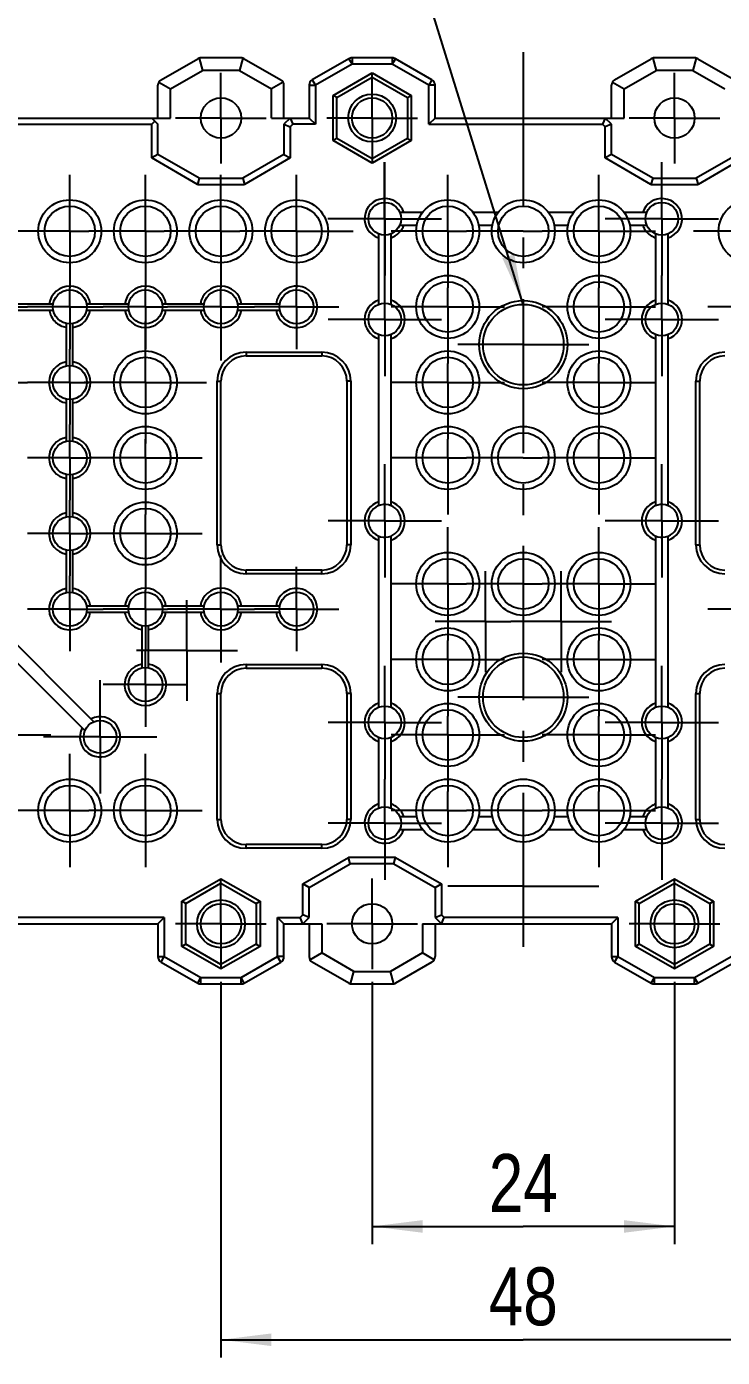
# Model space of a CAD drawing. Header units: millimetres. Extents: x 0 to 297, y 0 to 210.
# Drawn here: x 59.1 to 86.8, y 50.7 to 103.5 of the extents above; entities that cross this region are included whole.
import ezdxf

# ---------------------------------------------------------------- set-up
doc = ezdxf.new("R2010")
doc.units = ezdxf.units.MM
doc.header["$LTSCALE"] = 16.335
doc.linetypes.add('CENTER', pattern=[0.6, 0.375, -0.075, 0.075, -0.075])
doc.layers.get('0').update_dxf_attribs({"linetype": 'CONTINUOUS'})
doc.layers.add('3_ALL_AXES', color=7, linetype='CONTINUOUS')
doc.layers.add('7_ALL_FEATURES', color=7, linetype='CONTINUOUS')
doc.styles.get("Standard").update_dxf_attribs({"font": 'txt', "width": 0.8})
doc.dimstyles.new('DIMSTYLE_1', dxfattribs={"dimtxt": 2.3, "dimasz": 2, "dimexe": 0.7, "dimexo": 0.5, "dimgap": 0.575, "dimtad": 1, "dimdec": 3, "dimlfac": 2, "dimdsep": 46, "dimtxsty": 'Standard', "dimblk": '_FILLED', "dimblk1": '_FILLED', "dimblk2": '_FILLED', "dimcen": 0.09, "dimadec": 0, "dimazin": 0, "dimtm": 0.2, "dimtfac": 1, "dimtdec": 3, "dimtofl": 0, "dimtmove": 0, "dimatfit": 3, "dimldrblk": '_FILLED', "dimfxl": 1, "dimtolj": 1, "dimarcsym": 0})
doc.dimstyles.new('DIMSTYLE_10', dxfattribs={"dimtxt": 2.3, "dimasz": 2, "dimexe": 0.7, "dimexo": 0.5, "dimgap": 0.575, "dimtad": 1, "dimlfac": 2, "dimdsep": 46, "dimtxsty": 'Standard', "dimblk": '_FILLED', "dimblk1": '_FILLED', "dimblk2": '_FILLED', "dimcen": 0.09, "dimadec": 0, "dimazin": 0, "dimtp": 0.3, "dimtm": 0.3, "dimtfac": 1, "dimtofl": 0, "dimtmove": 0, "dimatfit": 3, "dimldrblk": '_FILLED', "dimfxl": 1, "dimtolj": 1, "dimarcsym": 0})
doc.dimstyles.new('DIMSTYLE_11', dxfattribs={"dimtxt": 2.3, "dimasz": 2, "dimexe": 0.7, "dimexo": 0.5, "dimgap": 0.575, "dimtad": 1, "dimlfac": 2, "dimdsep": 46, "dimtxsty": 'Standard', "dimblk": '_FILLED', "dimblk1": '_FILLED', "dimblk2": '_FILLED', "dimcen": 0.09, "dimadec": 0, "dimazin": 0, "dimtp": 0.2, "dimtm": 0.2, "dimtfac": 1, "dimtofl": 0, "dimtmove": 0, "dimatfit": 3, "dimldrblk": '_FILLED', "dimfxl": 1, "dimtolj": 1, "dimarcsym": 0})
doc.dimstyles.new('DIMSTYLE_2', dxfattribs={"dimtxt": 2.3, "dimasz": 2, "dimexe": 0.7, "dimexo": 0.5, "dimgap": 0.575, "dimtad": 1, "dimdec": 1, "dimlfac": 2, "dimdsep": 46, "dimtxsty": 'Standard', "dimblk": '_FILLED', "dimblk1": '_FILLED', "dimblk2": '_FILLED', "dimcen": 0.09, "dimadec": 0, "dimazin": 0, "dimtm": 0.3, "dimtfac": 1, "dimtdec": 1, "dimtofl": 0, "dimtmove": 0, "dimatfit": 3, "dimldrblk": '_FILLED', "dimfxl": 1, "dimtolj": 1, "dimarcsym": 0})
doc.dimstyles.new('DIMSTYLE_5', dxfattribs={"dimtxt": 2.3, "dimasz": 2, "dimexe": 0.7, "dimexo": 0.5, "dimgap": 0.575, "dimtad": 1, "dimdec": 3, "dimlfac": 2, "dimdsep": 46, "dimtxsty": 'Standard', "dimblk": '_FILLED', "dimblk1": '_FILLED', "dimblk2": '_FILLED', "dimcen": 0.09, "dimadec": 0, "dimazin": 0, "dimtp": 0.3, "dimtm": 0.3, "dimtfac": 1, "dimtdec": 3, "dimtofl": 0, "dimtmove": 0, "dimatfit": 3, "dimldrblk": '_FILLED', "dimfxl": 1, "dimtolj": 1, "dimarcsym": 0})
doc.dimstyles.get("Standard").update_dxf_attribs({"dimtxt": 2.3, "dimasz": 2, "dimexe": 0.7, "dimexo": 0.5, "dimtad": 1, "dimdsep": 46, "dimtxsty": 'Standard', "dimblk": '_FILLED', "dimblk1": '_FILLED', "dimblk2": '_FILLED', "dimcen": 0.09, "dimadec": 0, "dimazin": 0, "dimtol": 1, "dimtp": 0.05, "dimtm": 0.05, "dimtfac": 1, "dimtofl": 0, "dimtmove": 0, "dimatfit": 3, "dimldrblk": '_FILLED', "dimfxl": 1, "dimtolj": 1, "dimarcsym": 0})

# ---------------------------------------------------------------- blocks, each defined once
blk = doc.blocks.new('_FILLED')
at = {"color": 0, "linetype": 'ByBlock'}
blk.add_solid([(0, 0), (-1, 0.125), (-1, -0.125)], dxfattribs=at)
blk = doc.blocks.new('*D3')
at = {"color": 2, "linetype": 'Continuous'}
for p, q in [((46.854, 117.358), (46.854, 124.599)), ((110.854, 112.52), (110.854, 124.599)), ((46.854, 123.899), (78.854, 123.899)), ((110.854, 123.899), (78.854, 123.899)), ((46.854, 100.399), (46.854, 113.209)), ((110.854, 100.399), (110.854, 109.438))]:
    blk.add_line(p, q, dxfattribs=at)
at = {"color": 2, "linetype": 'Continuous', "xscale": 2, "yscale": 2, "zscale": 2, "rotation": 180}
blk.add_blockref('_FILLED', (46.854, 123.899), dxfattribs=at)
at = {"color": 2, "linetype": 'Continuous', "xscale": 2, "yscale": 2, "zscale": 2}
blk.add_blockref('_FILLED', (110.854, 123.899), dxfattribs=at)
at = {"color": 2, "linetype": 'Continuous', "insert": (78.854, 126.774), "char_height": 2.3, "width": 5.52, "attachment_point": 2, "line_spacing_factor": 0.9}
blk.add_mtext('128', dxfattribs=at)
blk = doc.blocks.new('*D4')
at = {"color": 2, "linetype": 'Continuous'}
for p, q in [((44.468, 117.855), (44.468, 131.387)), ((113.241, 116.019), (113.241, 131.387)), ((44.468, 130.687), (78.854, 130.687)), ((113.241, 130.687), (78.854, 130.687)), ((44.468, 95.198), (44.468, 112.175)), ((113.241, 95.198), (113.241, 111.58))]:
    blk.add_line(p, q, dxfattribs=at)
at = {"color": 2, "linetype": 'Continuous', "xscale": 2, "yscale": 2, "zscale": 2, "rotation": 180}
blk.add_blockref('_FILLED', (44.468, 130.687), dxfattribs=at)
at = {"color": 2, "linetype": 'Continuous', "xscale": 2, "yscale": 2, "zscale": 2}
blk.add_blockref('_FILLED', (113.241, 130.687), dxfattribs=at)
at = {"color": 2, "linetype": 'Continuous', "insert": (78.854, 133.562), "char_height": 2.3, "width": 9.2, "attachment_point": 2, "line_spacing_factor": 0.9}
blk.add_mtext('137.6', dxfattribs=at)
blk = doc.blocks.new('*D9')
at = {"color": 2, "linetype": 'Continuous'}
for p, q in [((55.854, 118.692), (55.854, 120.099)), ((101.854, 99.983), (101.854, 120.099)), ((55.854, 119.399), (78.854, 119.399)), ((101.854, 119.399), (78.854, 119.399)), ((55.854, 100.649), (55.854, 113.498))]:
    blk.add_line(p, q, dxfattribs=at)
at = {"color": 2, "linetype": 'Continuous', "xscale": 2, "yscale": 2, "zscale": 2, "rotation": 180}
blk.add_blockref('_FILLED', (55.854, 119.399), dxfattribs=at)
at = {"color": 2, "linetype": 'Continuous', "xscale": 2, "yscale": 2, "zscale": 2}
blk.add_blockref('_FILLED', (101.854, 119.399), dxfattribs=at)
at = {"color": 2, "linetype": 'Continuous', "insert": (78.854, 122.274), "char_height": 2.3, "width": 3.68, "attachment_point": 2, "line_spacing_factor": 0.9}
blk.add_mtext('92', dxfattribs=at)
blk = doc.blocks.new('*D18')
at = {"color": 2, "linetype": 'Continuous'}
for p, q in [((66.854, 65.599), (66.854, 50.683)), ((90.854, 65.599), (90.854, 50.683)), ((66.854, 51.383), (78.854, 51.383)), ((90.854, 51.383), (78.854, 51.383))]:
    blk.add_line(p, q, dxfattribs=at)
at = {"color": 2, "linetype": 'Continuous', "xscale": 2, "yscale": 2, "zscale": 2, "rotation": 180}
blk.add_blockref('_FILLED', (66.854, 51.383), dxfattribs=at)
at = {"color": 2, "linetype": 'Continuous', "xscale": 2, "yscale": 2, "zscale": 2}
blk.add_blockref('_FILLED', (90.854, 51.383), dxfattribs=at)
at = {"color": 2, "linetype": 'Continuous', "insert": (78.854, 54.258), "char_height": 2.3, "width": 3.68, "attachment_point": 2, "line_spacing_factor": 0.9}
blk.add_mtext('48', dxfattribs=at)
blk = doc.blocks.new('*D19')
at = {"color": 2, "linetype": 'Continuous'}
for p, q in [((72.854, 65.599), (72.854, 55.183)), ((84.854, 65.599), (84.854, 55.183)), ((72.854, 55.883), (78.854, 55.883)), ((84.854, 55.883), (78.854, 55.883))]:
    blk.add_line(p, q, dxfattribs=at)
at = {"color": 2, "linetype": 'Continuous', "xscale": 2, "yscale": 2, "zscale": 2, "rotation": 180}
blk.add_blockref('_FILLED', (72.854, 55.883), dxfattribs=at)
at = {"color": 2, "linetype": 'Continuous', "xscale": 2, "yscale": 2, "zscale": 2}
blk.add_blockref('_FILLED', (84.854, 55.883), dxfattribs=at)
at = {"color": 2, "linetype": 'Continuous', "insert": (78.854, 58.758), "char_height": 2.3, "width": 3.68, "attachment_point": 2, "line_spacing_factor": 0.9}
blk.add_mtext('24', dxfattribs=at)

msp = doc.modelspace()

# ---------------------------------------------------------------- linework, layer by layer
at = {"layer": '3_ALL_AXES', "color": 7, "linetype": 'CENTER'}
for p, q in [((78.85439, 102.51077), (78.85439, 65.96105)), ((66.85439, 99.8985), (66.85439, 101.6985)), ((72.85439, 99.8985), (72.85439, 101.6985)), ((84.85439, 99.8985), (84.85439, 101.6985)), ((66.85439, 99.8985), (65.05439, 99.8985)), ((66.85439, 99.8985), (66.85439, 98.0985)), ((66.85439, 99.8985), (68.65439, 99.8985)), ((72.85439, 99.8985), (71.05439, 99.8985)), ((72.85439, 99.8985), (72.85439, 98.0985)), ((72.85439, 99.8985), (74.65439, 99.8985)), ((84.85439, 99.8985), (83.05439, 99.8985)), ((84.85439, 99.8985), (84.85439, 98.0985)), ((84.85439, 99.8985), (86.65439, 99.8985)), ((73.34408, 95.89395), (73.34408, 98.14395)), ((73.35439, 97.5485), (73.35439, 98.1485)), ((84.35439, 97.5735), (84.35439, 98.1485)), ((60.85439, 95.3985), (60.85439, 97.6485)), ((63.85439, 95.3985), (63.85439, 97.6485)), ((66.85439, 95.3985), (66.85439, 97.6485)), ((69.85439, 95.3985), (69.85439, 97.6485)), ((73.35439, 95.8985), (73.35439, 97.5485)), ((75.85439, 97.3985), (75.85439, 97.6485)), ((75.85439, 95.3985), (75.85439, 97.3985)), ((81.85439, 97.3985), (81.85439, 97.6485)), ((81.85439, 95.3985), (81.85439, 97.3985)), ((84.35439, 97.5485), (84.35439, 97.5735)), ((84.35439, 95.8985), (84.35439, 97.5485)), ((73.34408, 95.89395), (71.09408, 95.89395)), ((71.70439, 95.8985), (71.10439, 95.8985)), ((73.35439, 95.8985), (71.70439, 95.8985)), ((73.34408, 95.89395), (73.34408, 93.64395)), ((73.34408, 95.89395), (75.59408, 95.89395)), ((73.35439, 95.8985), (73.35439, 94.2485)), ((73.35439, 95.8985), (75.00439, 95.8985)), ((75.00439, 95.8985), (75.60439, 95.8985)), ((82.67939, 95.8985), (82.10439, 95.8985)), ((82.70439, 95.8985), (82.67939, 95.8985)), ((84.35439, 95.8985), (82.70439, 95.8985)), ((84.35439, 95.8985), (84.35439, 94.2485)), ((84.35439, 95.8985), (86.00439, 95.8985)), ((86.00439, 95.8985), (86.60439, 95.8985)), ((60.85439, 95.3985), (58.60439, 95.3985)), ((60.85439, 95.3985), (60.85439, 93.1485)), ((60.85439, 95.3985), (61.60439, 95.3985)), ((63.85439, 95.3985), (61.60439, 95.3985)), ((63.85439, 95.3985), (63.85439, 93.1485)), ((63.85439, 95.3985), (64.60439, 95.3985)), ((66.85439, 95.3985), (64.60439, 95.3985)), ((66.85439, 95.3985), (66.85439, 93.1485)), ((66.85439, 95.3985), (67.60439, 95.3985)), ((69.85439, 95.3985), (67.60439, 95.3985)), ((69.85439, 95.3985), (69.85439, 93.1485)), ((69.85439, 95.3985), (72.10439, 95.3985)), ((73.85439, 95.3985), (73.60439, 95.3985)), ((75.85439, 95.3985), (73.85439, 95.3985)), ((75.85439, 95.3985), (75.85439, 93.1485)), ((75.85439, 95.3985), (76.60439, 95.3985)), ((76.85439, 95.3985), (76.60439, 95.3985)), ((78.85439, 95.3985), (76.85439, 95.3985)), ((78.85439, 95.3985), (79.60439, 95.3985)), ((81.85439, 95.3985), (79.60439, 95.3985)), ((81.85439, 95.3985), (81.85439, 93.1485)), ((81.85439, 95.3985), (84.10439, 95.3985)), ((87.85439, 95.3985), (85.60439, 95.3985)), ((73.35439, 94.2485), (73.35439, 93.6485)), ((84.35439, 94.2485), (84.35439, 93.6485)), ((73.35439, 93.5485), (73.35439, 93.6485)), ((73.35439, 91.8985), (73.35439, 93.5485)), ((84.35439, 93.5485), (84.35439, 93.6485)), ((84.35439, 91.8985), (84.35439, 93.5485)), ((60.85439, 92.3985), (60.85439, 93.1485)), ((63.85439, 92.3985), (63.85439, 93.1485)), ((66.85439, 92.3985), (66.85439, 93.1485)), ((69.85439, 92.3985), (69.85439, 93.1485)), ((75.85439, 92.3985), (75.85439, 93.1485)), ((81.85439, 92.3985), (81.85439, 93.1485)), ((57.85439, 92.3985), (59.17939, 92.3985)), ((60.85439, 92.3985), (59.17939, 92.3985)), ((60.85439, 92.3985), (60.85439, 90.7235)), ((60.85439, 92.3985), (62.17939, 92.3985)), ((63.85439, 92.3985), (62.17939, 92.3985)), ((63.85439, 92.3985), (63.85439, 90.7235)), ((63.85439, 92.3985), (64.72939, 92.3985)), ((65.17939, 92.3985), (64.72939, 92.3985)), ((66.85439, 92.3985), (65.17939, 92.3985)), ((66.85439, 92.3985), (66.85439, 90.7235)), ((66.85439, 92.3985), (68.17939, 92.3985)), ((69.85439, 92.3985), (68.17939, 92.3985)), ((69.85439, 92.3985), (69.85439, 90.7235)), ((69.85439, 92.3985), (71.52939, 92.3985)), ((75.85439, 92.3985), (73.60439, 92.3985)), ((75.85439, 92.3985), (75.85439, 90.1485)), ((75.85439, 92.3985), (78.10439, 92.3985)), ((81.85439, 92.3985), (79.60439, 92.3985)), ((81.85439, 92.3985), (81.85439, 90.1485)), ((81.85439, 92.3985), (84.10439, 92.3985)), ((87.85439, 92.3985), (86.17939, 92.3985)), ((71.70439, 91.8985), (71.10439, 91.8985)), ((73.35439, 91.8985), (71.70439, 91.8985)), ((73.35439, 91.8985), (73.35439, 90.2485)), ((73.35439, 91.8985), (75.00439, 91.8985)), ((75.00439, 91.8985), (75.60439, 91.8985)), ((82.70439, 91.8985), (82.10439, 91.8985)), ((84.35439, 91.8985), (82.70439, 91.8985)), ((84.35439, 91.8985), (84.35439, 90.2485)), ((84.35439, 91.8985), (86.00439, 91.8985)), ((86.00439, 91.8985), (86.60439, 91.8985)), ((78.85439, 90.8985), (76.25439, 90.8985)), ((78.85439, 90.8985), (81.45439, 90.8985)), ((60.85439, 89.3985), (60.85439, 90.7235)), ((63.85439, 89.3985), (63.85439, 90.7235)), ((66.85439, 90.7235), (66.85439, 90.2735)), ((73.35439, 90.2485), (73.35439, 89.6485)), ((75.85439, 89.3985), (75.85439, 90.1485)), ((81.85439, 89.3985), (81.85439, 90.1485)), ((84.35439, 90.2485), (84.35439, 89.6485)), ((57.85439, 89.3985), (59.17939, 89.3985)), ((60.85439, 89.3985), (59.17939, 89.3985)), ((60.85439, 89.3985), (60.85439, 87.7235)), ((60.85439, 89.3985), (61.60439, 89.3985)), ((63.85439, 89.3985), (61.60439, 89.3985)), ((63.85439, 89.3985), (63.85439, 87.1485)), ((63.85439, 89.3985), (66.10439, 89.3985)), ((75.85439, 89.3985), (73.60439, 89.3985)), ((75.85439, 89.3985), (75.85439, 87.1485)), ((75.85439, 89.3985), (78.10439, 89.3985)), ((81.85439, 89.3985), (79.60439, 89.3985)), ((81.85439, 89.3985), (81.85439, 87.1485)), ((81.85439, 89.3985), (84.10439, 89.3985)), ((60.85439, 86.3985), (60.85439, 87.7235)), ((63.85439, 86.3985), (63.85439, 87.1485)), ((75.85439, 86.3985), (75.85439, 87.1485)), ((81.85439, 86.3985), (81.85439, 87.1485)), ((60.85439, 86.3985), (59.17939, 86.3985)), ((60.85439, 86.3985), (60.85439, 84.7235)), ((60.85439, 86.3985), (61.60439, 86.3985)), ((63.85439, 86.3985), (61.60439, 86.3985)), ((63.85439, 86.3985), (63.85439, 84.1485)), ((63.85439, 86.3985), (66.10439, 86.3985)), ((73.35439, 85.5485), (73.35439, 86.1485)), ((75.85439, 86.3985), (73.60439, 86.3985)), ((75.85439, 86.3985), (75.85439, 84.1485)), ((75.85439, 86.3985), (76.60439, 86.3985)), ((76.85439, 86.3985), (76.60439, 86.3985)), ((78.85439, 86.3985), (76.85439, 86.3985)), ((78.85439, 86.3985), (79.60439, 86.3985)), ((81.85439, 86.3985), (79.60439, 86.3985)), ((81.85439, 86.3985), (84.10439, 86.3985)), ((81.85439, 86.3985), (81.85439, 84.1485)), ((84.35439, 85.5485), (84.35439, 86.1485)), ((73.35439, 83.8985), (73.35439, 85.5485)), ((84.35439, 83.8985), (84.35439, 85.5485)), ((60.85439, 83.3985), (60.85439, 84.7235)), ((63.85439, 83.3985), (63.85439, 84.1485)), ((71.70439, 83.8985), (71.10439, 83.8985)), ((73.35439, 83.8985), (71.70439, 83.8985)), ((73.35439, 83.8985), (73.35439, 82.2485)), ((73.35439, 83.8985), (75.00439, 83.8985)), ((75.00439, 83.8985), (75.60439, 83.8985)), ((75.85439, 81.3985), (75.85439, 83.6485)), ((81.85439, 81.3985), (81.85439, 83.6485)), ((82.70439, 83.8985), (82.10439, 83.8985)), ((84.35439, 83.8985), (82.70439, 83.8985)), ((84.35439, 83.8985), (86.00439, 83.8985)), ((84.35439, 83.8985), (84.35439, 82.2485)), ((86.00439, 83.8985), (86.60439, 83.8985)), ((60.85439, 83.3985), (59.17939, 83.3985)), ((60.85439, 83.3985), (60.85439, 81.7235)), ((60.85439, 83.3985), (61.60439, 83.3985)), ((63.85439, 83.3985), (61.60439, 83.3985)), ((63.85439, 83.3985), (63.85439, 81.1485)), ((63.85439, 83.3985), (66.10439, 83.3985)), ((66.85439, 82.0735), (66.85439, 82.5235)), ((66.85439, 80.3985), (66.85439, 82.0735)), ((69.85439, 80.3985), (69.85439, 82.0735)), ((73.35439, 82.2485), (73.35439, 81.6485)), ((84.35439, 82.2485), (84.35439, 81.6485)), ((60.85439, 80.3985), (60.85439, 81.7235)), ((75.85439, 81.3985), (73.60439, 81.3985)), ((75.85439, 81.3985), (76.60439, 81.3985)), ((75.85439, 81.3985), (75.85439, 79.1485)), ((76.85439, 81.3985), (76.60439, 81.3985)), ((78.85439, 81.3985), (76.85439, 81.3985)), ((77.35439, 79.8985), (77.35439, 81.8985)), ((78.85439, 81.3985), (79.60439, 81.3985)), ((81.85439, 81.3985), (79.60439, 81.3985)), ((80.35439, 79.8985), (80.35439, 81.8985)), ((81.85439, 81.3985), (84.10439, 81.3985)), ((81.85439, 81.3985), (81.85439, 79.1485)), ((63.85439, 80.3985), (63.85439, 81.1485)), ((60.85439, 80.3985), (59.17939, 80.3985)), ((60.85439, 80.3985), (60.85439, 78.7235)), ((60.85439, 80.3985), (62.17939, 80.3985)), ((63.85439, 80.3985), (62.17939, 80.3985)), ((63.85439, 80.3985), (63.85439, 78.7235)), ((63.85439, 80.3985), (64.72939, 80.3985)), ((65.17939, 80.3985), (64.72939, 80.3985)), ((66.85439, 80.3985), (65.17939, 80.3985)), ((65.50439, 80.3735), (65.50439, 80.7485)), ((65.50439, 78.7485), (65.50439, 80.3735)), ((66.85439, 80.3985), (66.85439, 78.7235)), ((66.85439, 80.3985), (68.17939, 80.3985)), ((69.85439, 80.3985), (68.17939, 80.3985)), ((69.85439, 80.3985), (69.85439, 78.7235)), ((69.85439, 80.3985), (71.52939, 80.3985)), ((87.85439, 80.3985), (86.17939, 80.3985)), ((77.35439, 79.8985), (75.35439, 79.8985)), ((77.35439, 79.8985), (78.35439, 79.8985)), ((77.35439, 79.8985), (77.35439, 77.8985)), ((80.35439, 79.8985), (78.35439, 79.8985)), ((80.35439, 79.8985), (82.35439, 79.8985)), ((80.35439, 79.8985), (80.35439, 77.8985)), ((63.87939, 78.7485), (63.50439, 78.7485)), ((65.50439, 78.7485), (63.87939, 78.7485)), ((65.50439, 78.7485), (65.50439, 76.7485)), ((65.50439, 78.7485), (67.50439, 78.7485)), ((75.85439, 78.3985), (75.85439, 79.1485)), ((81.85439, 78.3985), (81.85439, 79.1485)), ((63.85439, 77.3985), (63.85439, 78.7235)), ((66.85439, 78.7235), (66.85439, 78.2735)), ((75.85439, 78.3985), (73.60439, 78.3985)), ((75.85439, 78.3985), (78.10439, 78.3985)), ((75.85439, 78.3985), (75.85439, 76.1485)), ((81.85439, 78.3985), (79.60439, 78.3985)), ((81.85439, 78.3985), (84.10439, 78.3985)), ((81.85439, 78.3985), (81.85439, 76.1485)), ((73.35439, 77.5485), (73.35439, 78.1485)), ((84.35439, 77.5485), (84.35439, 78.1485)), ((62.05719, 76.97312), (62.05719, 77.57312)), ((63.85439, 77.3985), (62.17939, 77.3985)), ((63.85439, 77.3985), (63.85439, 75.7235)), ((63.85439, 77.3985), (65.52939, 77.3985)), ((73.35439, 75.8985), (73.35439, 77.5485)), ((84.35439, 75.8985), (84.35439, 77.5485)), ((62.05719, 75.32312), (62.05719, 76.97312)), ((78.85439, 76.8985), (76.25439, 76.8985)), ((78.85439, 76.8985), (81.45439, 76.8985)), ((75.85439, 75.3985), (75.85439, 76.1485)), ((81.85439, 75.3985), (81.85439, 76.1485)), ((71.70439, 75.8985), (71.10439, 75.8985)), ((73.35439, 75.8985), (71.70439, 75.8985)), ((73.35439, 75.8985), (75.00439, 75.8985)), ((73.35439, 75.8985), (73.35439, 74.2485)), ((75.00439, 75.8985), (75.60439, 75.8985)), ((82.70439, 75.8985), (82.10439, 75.8985)), ((84.35439, 75.8985), (82.70439, 75.8985)), ((84.35439, 75.8985), (86.00439, 75.8985)), ((84.35439, 75.8985), (84.35439, 74.2485)), ((86.00439, 75.8985), (86.60439, 75.8985)), ((57.85439, 75.3985), (60.10439, 75.3985)), ((60.40719, 75.32312), (59.80719, 75.32312)), ((62.05719, 75.32312), (60.40719, 75.32312)), ((62.05719, 75.32312), (62.05719, 73.67312)), ((62.05719, 75.32312), (63.70719, 75.32312)), ((63.70719, 75.32312), (64.30719, 75.32312)), ((75.85439, 75.3985), (73.60439, 75.3985)), ((75.85439, 75.3985), (78.10439, 75.3985)), ((75.85439, 75.3985), (75.85439, 73.1485)), ((81.85439, 75.3985), (79.60439, 75.3985)), ((81.85439, 75.3985), (84.10439, 75.3985)), ((81.85439, 75.3985), (81.85439, 73.1485)), ((60.85439, 72.3985), (60.85439, 74.6485)), ((63.85439, 72.3985), (63.85439, 74.6485)), ((73.35439, 74.2485), (73.35439, 73.6485)), ((84.35439, 74.2485), (84.35439, 73.6485)), ((62.05719, 73.67312), (62.05719, 73.07312)), ((73.35439, 73.5735), (73.35439, 73.6485)), ((73.35439, 73.5485), (73.35439, 73.5735)), ((73.35439, 71.8985), (73.35439, 73.5485)), ((84.35439, 73.5485), (84.35439, 73.6485)), ((84.35439, 71.8985), (84.35439, 73.5485)), ((75.85439, 72.3985), (75.85439, 73.1485)), ((81.85439, 72.3985), (81.85439, 73.1485)), ((60.85439, 72.3985), (58.60439, 72.3985)), ((60.85439, 72.3985), (60.85439, 70.1485)), ((60.85439, 72.3985), (61.60439, 72.3985)), ((63.85439, 72.3985), (61.60439, 72.3985)), ((63.85439, 72.3985), (63.85439, 70.1485)), ((63.85439, 72.3985), (66.10439, 72.3985)), ((73.85439, 72.3985), (73.60439, 72.3985)), ((75.85439, 72.3985), (73.85439, 72.3985)), ((75.85439, 72.3985), (76.60439, 72.3985)), ((75.85439, 72.3985), (75.85439, 70.1485)), ((76.85439, 72.3985), (76.60439, 72.3985)), ((78.85439, 72.3985), (76.85439, 72.3985)), ((78.85439, 72.3985), (79.60439, 72.3985)), ((81.85439, 72.3985), (79.60439, 72.3985)), ((81.85439, 72.3985), (84.10439, 72.3985)), ((81.85439, 72.3985), (81.85439, 70.1485)), ((71.67939, 71.8985), (71.10439, 71.8985)), ((71.70439, 71.8985), (71.67939, 71.8985)), ((73.35439, 71.8985), (71.70439, 71.8985)), ((73.35439, 71.8985), (75.00439, 71.8985)), ((73.35439, 71.8985), (73.35439, 70.2485)), ((75.00439, 71.8985), (75.60439, 71.8985)), ((82.70439, 71.8985), (82.10439, 71.8985)), ((84.35439, 71.8985), (82.70439, 71.8985)), ((84.35439, 71.8985), (86.00439, 71.8985)), ((84.35439, 71.8985), (84.35439, 70.2485)), ((86.00439, 71.8985), (86.60439, 71.8985)), ((73.35439, 70.2485), (73.35439, 69.6485)), ((84.35439, 70.2485), (84.35439, 69.6485)), ((66.85439, 67.8985), (66.85439, 69.6985)), ((72.85439, 67.8985), (72.85439, 69.6985)), ((76.60439, 69.3985), (75.85439, 69.3985)), ((76.85439, 69.3985), (76.60439, 69.3985)), ((78.85439, 69.3985), (76.85439, 69.3985)), ((78.85439, 69.3985), (81.10439, 69.3985)), ((81.10439, 69.3985), (81.85439, 69.3985)), ((84.85439, 67.8985), (84.85439, 69.6985)), ((66.85439, 67.8985), (65.05439, 67.8985)), ((66.85439, 67.8985), (68.65439, 67.8985)), ((66.85439, 67.8985), (66.85439, 66.0985)), ((72.85439, 67.8985), (71.05439, 67.8985)), ((72.85439, 67.8985), (74.65439, 67.8985)), ((72.85439, 67.8985), (72.85439, 66.0985)), ((84.85439, 67.8985), (83.05439, 67.8985)), ((84.85439, 67.8985), (86.65439, 67.8985)), ((84.85439, 67.8985), (84.85439, 66.0985))]:
    msp.add_line(p, q, dxfattribs=at)
at = {"layer": '3_ALL_AXES', "color": 7, "linetype": 'Continuous'}
for centre, radius in [((66.85439, 99.8985), 0.8), ((84.85439, 99.8985), 0.8), ((60.85439, 95.3985), 1.25), ((60.85439, 95.3985), 1), ((63.85439, 95.3985), 1.25), ((63.85439, 95.3985), 1), ((66.85439, 95.3985), 1.25), ((66.85439, 95.3985), 1), ((69.85439, 95.3985), 1.25), ((69.85439, 95.3985), 1), ((75.85439, 95.3985), 1), ((78.85439, 95.3985), 1), ((81.85439, 95.3985), 1), ((87.85439, 95.3985), 1.25), ((75.85439, 92.3985), 1.25), ((81.85439, 92.3985), 1.25), ((75.85439, 92.3985), 1), ((81.85439, 92.3985), 1), ((63.85439, 89.3985), 1.25), ((63.85439, 89.3985), 1), ((75.85439, 89.3985), 1.25), ((75.85439, 89.3985), 1), ((81.85439, 89.3985), 1.25), ((81.85439, 89.3985), 1), ((63.85439, 86.3985), 1.25), ((63.85439, 86.3985), 1), ((75.85439, 86.3985), 1.25), ((75.85439, 86.3985), 1), ((78.85439, 86.3985), 1.25), ((78.85439, 86.3985), 1), ((81.85439, 86.3985), 1.25), ((81.85439, 86.3985), 1), ((63.85439, 83.3985), 1.25), ((63.85439, 83.3985), 1), ((75.85439, 81.3985), 1.25), ((78.85439, 81.3985), 1.25), ((81.85439, 81.3985), 1.25), ((75.85439, 81.3985), 1), ((78.85439, 81.3985), 1), ((81.85439, 81.3985), 1), ((75.85439, 78.3985), 1.25), ((75.85439, 78.3985), 1), ((81.85439, 78.3985), 1.25), ((81.85439, 78.3985), 1), ((75.85439, 75.3985), 1.25), ((81.85439, 75.3985), 1.25), ((75.85439, 75.3985), 1), ((81.85439, 75.3985), 1), ((60.85439, 72.3985), 1.25), ((63.85439, 72.3985), 1.25), ((60.85439, 72.3985), 1), ((63.85439, 72.3985), 1), ((75.85439, 72.3985), 1), ((78.85439, 72.3985), 1), ((81.85439, 72.3985), 1), ((72.85439, 67.8985), 0.8)]:
    msp.add_circle(centre, radius, dxfattribs=at)
at = {"layer": '7_ALL_FEATURES', "color": 7, "linetype": 'Continuous'}
for p, q in [((64.47939, 101.41405), (65.93036, 102.25176)), ((65.99065, 102.27673), (66.12234, 101.78525)), ((67.65343, 102.28525), (66.05536, 102.28525)), ((67.71814, 102.27673), (67.58645, 101.78525)), ((67.77843, 102.25176), (69.22939, 101.41405)), ((71.93036, 102.25176), (70.47939, 101.41405)), ((72.05536, 102.03525), (70.60439, 101.19754)), ((71.93036, 102.25176), (72.05536, 102.03525)), ((72.05536, 102.28525), (72.05536, 102.03525)), ((73.65343, 102.28525), (72.05536, 102.28525)), ((73.65343, 102.03525), (72.05536, 102.03525)), ((73.65343, 102.28525), (73.65343, 102.03525)), ((73.77843, 102.25176), (73.65343, 102.03525)), ((75.10439, 101.19754), (73.65343, 102.03525)), ((75.22939, 101.41405), (73.77843, 102.25176)), ((82.47939, 101.41405), (83.93036, 102.25176)), ((83.99065, 102.27673), (84.12234, 101.78525)), ((85.65343, 102.28525), (84.05536, 102.28525)), ((85.71814, 102.27673), (85.58645, 101.78525)), ((85.77843, 102.25176), (87.22939, 101.41405)), ((64.85439, 101.0532), (66.12234, 101.78525)), ((67.58645, 101.78525), (66.12234, 101.78525)), ((67.58645, 101.78525), (68.85439, 101.0532)), ((71.30439, 100.79339), (72.85439, 101.68829)), ((71.45439, 100.70679), (72.85439, 101.51508)), ((72.85439, 101.51508), (72.85439, 101.68829)), ((72.85439, 101.68829), (74.40439, 100.79339)), ((72.85439, 101.51508), (74.25439, 100.70679)), ((82.85439, 101.0532), (84.12234, 101.78525)), ((85.58645, 101.78525), (84.12234, 101.78525)), ((85.58645, 101.78525), (86.85439, 101.0532)), ((64.35439, 99.8985), (64.35439, 101.19754)), ((64.38789, 101.32254), (64.85439, 101.0532)), ((64.85439, 99.8985), (64.85439, 101.0532)), ((69.3209, 101.32254), (68.85439, 101.0532)), ((68.85439, 99.8985), (68.85439, 101.0532)), ((69.35439, 99.8985), (69.35439, 101.19754)), ((70.35439, 101.19754), (70.35439, 99.8985)), ((70.35439, 101.19754), (70.60439, 101.19754)), ((70.47939, 101.41405), (70.60439, 101.19754)), ((70.60439, 101.19754), (70.60439, 99.6485)), ((75.22939, 101.41405), (75.10439, 101.19754)), ((75.10439, 99.6485), (75.10439, 101.19754)), ((75.35439, 101.19754), (75.10439, 101.19754)), ((75.35439, 99.8985), (75.35439, 101.19754)), ((82.35439, 99.8985), (82.35439, 101.19754)), ((82.38789, 101.32254), (82.85439, 101.0532)), ((82.85439, 99.8985), (82.85439, 101.0532)), ((71.30439, 99.00361), (71.30439, 100.79339)), ((71.45439, 100.70679), (71.30439, 100.79339)), ((71.45439, 99.09021), (71.45439, 100.70679)), ((74.25439, 100.70679), (74.40439, 100.79339)), ((74.25439, 100.70679), (74.25439, 99.09021)), ((74.40439, 100.79339), (74.40439, 99.00361)), ((48.35439, 99.8985), (64.85439, 99.8985)), ((64.10439, 99.8985), (64.35439, 99.6485)), ((68.85439, 99.8985), (70.35439, 99.8985)), ((69.60439, 99.8985), (69.35439, 99.6485)), ((69.60439, 99.8985), (69.70795, 99.6485)), ((70.35439, 99.8985), (70.60439, 99.6485)), ((75.35439, 99.8985), (75.10439, 99.6485)), ((75.35439, 99.8985), (82.85439, 99.8985)), ((82.10439, 99.8985), (82.00084, 99.6485)), ((82.35439, 99.6485), (82.10439, 99.8985)), ((48.35439, 99.6485), (64.10439, 99.6485)), ((64.22939, 99.7735), (64.10439, 99.6485)), ((64.10439, 98.31079), (64.10439, 99.6485)), ((64.35439, 98.45513), (64.35439, 99.6485)), ((69.35439, 99.6485), (69.35439, 98.45513)), ((69.35439, 99.6485), (69.60439, 99.54495)), ((69.70795, 99.6485), (69.60439, 99.54495)), ((69.60439, 99.54495), (69.60439, 98.31079)), ((70.60439, 99.6485), (69.70795, 99.6485)), ((75.10439, 99.6485), (82.00084, 99.6485)), ((82.10439, 99.54495), (82.00084, 99.6485)), ((82.35439, 99.6485), (82.10439, 99.54495)), ((82.10439, 98.31079), (82.10439, 99.54495)), ((82.35439, 98.45513), (82.35439, 99.6485)), ((71.45439, 99.09021), (71.30439, 99.00361)), ((72.85439, 98.10872), (71.30439, 99.00361)), ((72.85439, 98.28192), (71.45439, 99.09021)), ((74.25439, 99.09021), (72.85439, 98.28192)), ((74.40439, 99.00361), (72.85439, 98.10872)), ((74.25439, 99.09021), (74.40439, 99.00361)), ((64.35439, 98.45513), (64.10439, 98.31079)), ((65.92138, 97.26175), (64.10439, 98.31079)), ((65.98837, 97.51175), (64.35439, 98.45513)), ((69.35439, 98.45513), (67.72042, 97.51175)), ((69.60439, 98.31079), (67.78741, 97.26175)), ((69.35439, 98.45513), (69.60439, 98.31079)), ((82.35439, 98.45513), (82.10439, 98.31079)), ((83.92138, 97.26175), (82.10439, 98.31079)), ((83.98837, 97.51175), (82.35439, 98.45513)), ((87.35439, 98.45513), (85.72042, 97.51175)), ((87.60439, 98.31079), (85.78741, 97.26175)), ((72.85439, 98.28192), (72.85439, 98.10872)), ((65.98837, 97.51175), (65.92138, 97.26175)), ((65.92138, 97.26175), (67.78741, 97.26175)), ((65.98837, 97.51175), (67.72042, 97.51175)), ((67.72042, 97.51175), (67.78741, 97.26175)), ((83.98837, 97.51175), (83.92138, 97.26175)), ((83.92138, 97.26175), (85.78741, 97.26175)), ((83.98837, 97.51175), (85.72042, 97.51175)), ((85.72042, 97.51175), (85.78741, 97.26175)), ((74.85439, 96.1485), (73.95439, 96.1485)), ((77.85439, 96.1485), (76.85439, 96.1485)), ((80.85439, 96.1485), (79.85439, 96.1485)), ((83.75439, 96.1485), (82.85439, 96.1485)), ((73.10439, 95.2985), (73.10439, 92.4985)), ((73.60439, 92.4985), (73.60439, 95.2985)), ((73.95439, 95.6485), (74.62965, 95.6485)), ((77.07914, 95.6485), (77.62965, 95.6485)), ((80.07914, 95.6485), (80.62965, 95.6485)), ((83.07914, 95.6485), (83.75439, 95.6485)), ((84.10439, 95.2985), (84.10439, 92.4985)), ((84.60439, 92.4985), (84.60439, 95.2985)), ((58.51772, 92.5235), (60.19107, 92.5235)), ((61.51772, 92.5235), (63.19107, 92.5235)), ((64.51772, 92.5235), (66.19107, 92.5235)), ((67.51772, 92.5235), (69.19107, 92.5235)), ((58.51772, 92.2735), (60.19107, 92.2735)), ((61.51772, 92.2735), (63.19107, 92.2735)), ((64.51772, 92.2735), (66.19107, 92.2735)), ((67.51772, 92.2735), (69.19107, 92.2735)), ((60.72939, 90.06183), (60.72939, 91.73518)), ((60.97939, 90.06183), (60.97939, 91.73518)), ((73.10439, 91.2985), (73.10439, 84.4985)), ((73.60439, 84.4985), (73.60439, 91.2985)), ((84.10439, 91.2985), (84.10439, 84.4985)), ((84.60439, 84.4985), (84.60439, 91.2985)), ((67.85439, 90.5985), (67.85439, 90.4485)), ((67.85439, 90.5985), (70.85439, 90.5985)), ((67.85439, 90.4485), (70.85439, 90.4485)), ((70.85439, 90.5985), (70.85439, 90.4485)), ((66.70439, 82.9485), (66.70439, 89.4485)), ((66.70439, 89.4485), (66.85439, 89.4485)), ((66.85439, 82.9485), (66.85439, 89.4485)), ((71.85439, 89.4485), (71.85439, 82.9485)), ((72.00439, 89.4485), (71.85439, 89.4485)), ((72.00439, 89.4485), (72.00439, 82.9485)), ((85.70439, 89.4485), (85.85439, 89.4485)), ((85.70439, 82.9485), (85.70439, 89.4485)), ((85.85439, 82.9485), (85.85439, 89.4485)), ((60.72939, 87.06183), (60.72939, 88.73518)), ((60.97939, 87.06183), (60.97939, 88.73518)), ((60.72939, 84.06183), (60.72939, 85.73518)), ((60.97939, 84.06183), (60.97939, 85.73518)), ((73.10439, 83.2985), (73.10439, 76.4985)), ((73.60439, 76.4985), (73.60439, 83.2985)), ((84.10439, 83.2985), (84.10439, 76.4985)), ((84.60439, 76.4985), (84.60439, 83.2985)), ((54.5265, 82.50026), (61.45615, 75.57061)), ((61.8097, 75.92416), (54.88006, 82.85381)), ((60.72939, 81.06183), (60.72939, 82.73518)), ((60.97939, 81.06183), (60.97939, 82.73518)), ((66.70439, 82.9485), (66.85439, 82.9485)), ((72.00439, 82.9485), (71.85439, 82.9485)), ((85.70439, 82.9485), (85.85439, 82.9485)), ((67.85439, 81.7985), (67.85439, 81.9485)), ((70.85439, 81.9485), (67.85439, 81.9485)), ((70.85439, 81.7985), (70.85439, 81.9485)), ((70.85439, 81.7985), (67.85439, 81.7985)), ((61.51772, 80.5235), (63.19107, 80.5235)), ((64.51772, 80.5235), (66.19107, 80.5235)), ((67.51772, 80.5235), (69.19107, 80.5235)), ((61.51772, 80.2735), (63.19107, 80.2735)), ((64.51772, 80.2735), (66.19107, 80.2735)), ((67.51772, 80.2735), (69.19107, 80.2735)), ((63.72939, 78.06183), (63.72939, 79.73518)), ((63.97939, 78.06183), (63.97939, 79.73518)), ((67.85439, 78.1985), (67.85439, 78.0485)), ((67.85439, 78.1985), (70.85439, 78.1985)), ((67.85439, 78.0485), (70.85439, 78.0485)), ((70.85439, 78.1985), (70.85439, 78.0485)), ((66.70439, 72.0485), (66.70439, 77.0485)), ((66.70439, 77.0485), (66.85439, 77.0485)), ((66.85439, 72.0485), (66.85439, 77.0485)), ((72.00439, 77.0485), (71.85439, 77.0485)), ((71.85439, 77.0485), (71.85439, 72.0485)), ((72.00439, 77.0485), (72.00439, 72.0485)), ((85.70439, 77.0485), (85.85439, 77.0485)), ((85.70439, 72.0485), (85.70439, 77.0485)), ((85.85439, 72.0485), (85.85439, 77.0485)), ((73.10439, 75.2985), (73.10439, 72.4985)), ((73.60439, 72.4985), (73.60439, 75.2985)), ((84.10439, 75.2985), (84.10439, 72.4985)), ((84.60439, 72.4985), (84.60439, 75.2985)), ((66.70439, 72.0485), (66.85439, 72.0485)), ((72.00439, 72.0485), (71.85439, 72.0485)), ((74.62965, 72.1485), (73.95439, 72.1485)), ((77.62965, 72.1485), (77.07914, 72.1485)), ((80.62965, 72.1485), (80.07914, 72.1485)), ((83.75439, 72.1485), (83.07914, 72.1485)), ((85.70439, 72.0485), (85.85439, 72.0485)), ((73.95439, 71.6485), (74.85439, 71.6485)), ((76.85439, 71.6485), (77.85439, 71.6485)), ((79.85439, 71.6485), (80.85439, 71.6485)), ((82.85439, 71.6485), (83.75439, 71.6485)), ((70.85439, 71.0485), (67.85439, 71.0485)), ((67.85439, 70.8985), (67.85439, 71.0485)), ((70.85439, 70.8985), (67.85439, 70.8985)), ((70.85439, 70.8985), (70.85439, 71.0485)), ((70.10439, 69.48621), (71.92138, 70.53525)), ((70.35439, 69.34188), (71.98837, 70.28525)), ((73.78741, 70.53525), (71.92138, 70.53525)), ((71.98837, 70.28525), (71.92138, 70.53525)), ((73.72042, 70.28525), (71.98837, 70.28525)), ((73.72042, 70.28525), (73.78741, 70.53525)), ((73.72042, 70.28525), (75.35439, 69.34188)), ((73.78741, 70.53525), (75.60439, 69.48621)), ((65.30439, 68.79339), (66.85439, 69.68829)), ((65.45439, 68.70679), (66.85439, 69.51508)), ((66.85439, 69.68829), (68.40439, 68.79339)), ((66.85439, 69.51508), (66.85439, 69.68829)), ((66.85439, 69.51508), (68.25439, 68.70679)), ((70.10439, 68.25205), (70.10439, 69.48621)), ((70.35439, 69.34188), (70.10439, 69.48621)), ((70.35439, 68.1485), (70.35439, 69.34188)), ((75.35439, 69.34188), (75.60439, 69.48621)), ((75.35439, 69.34188), (75.35439, 68.1485)), ((75.60439, 69.48621), (75.60439, 68.25205)), ((83.30439, 68.79339), (84.85439, 69.68829)), ((83.45439, 68.70679), (84.85439, 69.51508)), ((84.85439, 69.68829), (86.40439, 68.79339)), ((84.85439, 69.51508), (84.85439, 69.68829)), ((84.85439, 69.51508), (86.25439, 68.70679)), ((65.45439, 68.70679), (65.30439, 68.79339)), ((65.30439, 67.00361), (65.30439, 68.79339)), ((65.45439, 67.09021), (65.45439, 68.70679)), ((68.25439, 68.70679), (68.40439, 68.79339)), ((68.25439, 68.70679), (68.25439, 67.09021)), ((68.40439, 68.79339), (68.40439, 67.00361)), ((83.45439, 68.70679), (83.30439, 68.79339)), ((83.30439, 67.00361), (83.30439, 68.79339)), ((83.45439, 67.09021), (83.45439, 68.70679)), ((86.25439, 68.70679), (86.40439, 68.79339)), ((86.25439, 68.70679), (86.25439, 67.09021)), ((86.40439, 68.79339), (86.40439, 67.00361)), ((70.00084, 68.1485), (70.10439, 68.25205)), ((70.35439, 68.1485), (70.10439, 68.25205)), ((75.35439, 68.1485), (75.60439, 68.25205)), ((75.60439, 68.25205), (75.70795, 68.1485)), ((64.60439, 68.1485), (58.30658, 68.1485)), ((58.30658, 67.8985), (64.35439, 67.8985)), ((64.35439, 67.8985), (64.60439, 68.1485)), ((64.35439, 67.8985), (64.35439, 66.59946)), ((64.60439, 68.1485), (64.60439, 66.59946)), ((69.10439, 68.1485), (70.00084, 68.1485)), ((69.10439, 66.59946), (69.10439, 68.1485)), ((69.35439, 67.8985), (69.10439, 68.1485)), ((69.35439, 67.8985), (70.85439, 67.8985)), ((69.35439, 66.59946), (69.35439, 67.8985)), ((70.10439, 67.8985), (70.00084, 68.1485)), ((70.10439, 67.8985), (70.35439, 68.1485)), ((70.35439, 67.8985), (70.35439, 66.59946)), ((70.85439, 67.8985), (70.85439, 66.7438)), ((74.85439, 67.8985), (82.35439, 67.8985)), ((74.85439, 67.8985), (74.85439, 66.7438)), ((75.35439, 68.1485), (75.60439, 67.8985)), ((75.35439, 67.8985), (75.35439, 66.59946)), ((75.60439, 67.8985), (75.70795, 68.1485)), ((82.60439, 68.1485), (75.70795, 68.1485)), ((82.35439, 67.8985), (82.60439, 68.1485)), ((82.35439, 67.8985), (82.35439, 66.59946)), ((82.60439, 68.1485), (82.60439, 66.59946)), ((64.35439, 66.59946), (64.60439, 66.59946)), ((64.47939, 66.38296), (64.60439, 66.59946)), ((64.60439, 66.59946), (66.05536, 65.76175)), ((65.45439, 67.09021), (65.30439, 67.00361)), ((66.85439, 66.10872), (65.30439, 67.00361)), ((66.85439, 66.28192), (65.45439, 67.09021)), ((68.25439, 67.09021), (66.85439, 66.28192)), ((68.40439, 67.00361), (66.85439, 66.10872)), ((67.65343, 65.76175), (69.10439, 66.59946)), ((68.25439, 67.09021), (68.40439, 67.00361)), ((69.35439, 66.59946), (69.10439, 66.59946)), ((69.22939, 66.38296), (69.10439, 66.59946)), ((70.38789, 66.47446), (70.85439, 66.7438)), ((72.12234, 66.01175), (70.85439, 66.7438)), ((74.85439, 66.7438), (73.58645, 66.01175)), ((75.3209, 66.47446), (74.85439, 66.7438)), ((82.35439, 66.59946), (82.60439, 66.59946)), ((82.47939, 66.38296), (82.60439, 66.59946)), ((82.60439, 66.59946), (84.05536, 65.76175)), ((83.45439, 67.09021), (83.30439, 67.00361)), ((84.85439, 66.10872), (83.30439, 67.00361)), ((84.85439, 66.28192), (83.45439, 67.09021)), ((86.25439, 67.09021), (84.85439, 66.28192)), ((86.40439, 67.00361), (84.85439, 66.10872)), ((85.65343, 65.76175), (87.10439, 66.59946)), ((86.25439, 67.09021), (86.40439, 67.00361)), ((64.47939, 66.38296), (65.93036, 65.54524)), ((66.85439, 66.28192), (66.85439, 66.10872)), ((67.77843, 65.54524), (69.22939, 66.38296)), ((71.93036, 65.54524), (70.47939, 66.38296)), ((75.22939, 66.38296), (73.77843, 65.54524)), ((82.47939, 66.38296), (83.93036, 65.54524)), ((84.85439, 66.28192), (84.85439, 66.10872)), ((85.77843, 65.54524), (87.22939, 66.38296)), ((65.93036, 65.54524), (66.05536, 65.76175)), ((66.05536, 65.76175), (67.65343, 65.76175)), ((66.05536, 65.51175), (66.05536, 65.76175)), ((67.77843, 65.54524), (67.65343, 65.76175)), ((67.65343, 65.51175), (67.65343, 65.76175)), ((71.99065, 65.52027), (72.12234, 66.01175)), ((72.12234, 66.01175), (73.58645, 66.01175)), ((73.71814, 65.52027), (73.58645, 66.01175)), ((83.93036, 65.54524), (84.05536, 65.76175)), ((84.05536, 65.76175), (85.65343, 65.76175)), ((84.05536, 65.51175), (84.05536, 65.76175)), ((85.77843, 65.54524), (85.65343, 65.76175)), ((85.65343, 65.51175), (85.65343, 65.76175)), ((66.05536, 65.51175), (67.65343, 65.51175)), ((72.05536, 65.51175), (73.65343, 65.51175)), ((84.05536, 65.51175), (85.65343, 65.51175))]:
    msp.add_line(p, q, dxfattribs=at)
at = {"layer": '7_ALL_FEATURES', "color": 7, "linetype": 'CENTER'}
for p, q in [((63.85439, 91.6485), (63.85439, 91.82238)), ((63.85439, 89.3985), (63.85439, 91.6485)), ((61.60439, 89.3985), (61.43052, 89.3985)), ((63.85439, 89.3985), (61.60439, 89.3985)), ((63.85439, 89.3985), (63.85439, 86.97463)), ((63.85439, 89.3985), (66.27827, 89.3985)), ((57.85439, 75.3985), (60.10439, 75.3985))]:
    msp.add_line(p, q, dxfattribs=at)
at = {"layer": '7_ALL_FEATURES', "color": 7, "linetype": 'Continuous'}
for centre, radius in [((72.85439, 99.8985), 0.95), ((72.85439, 99.8985), 0.8), ((73.35439, 95.8985), 0.65), ((75.85439, 95.3985), 1.25), ((78.85439, 95.3985), 1.25), ((81.85439, 95.3985), 1.25), ((84.35439, 95.8985), 0.65), ((60.85439, 92.3985), 0.675), ((63.85439, 92.3985), 0.675), ((66.85439, 92.3985), 0.675), ((69.85439, 92.3985), 0.675), ((73.35439, 91.8985), 0.65), ((78.85439, 90.8985), 1.75), ((78.85439, 90.8985), 1.6), ((84.35439, 91.8985), 0.65), ((60.85438, 89.3985), 0.67499), ((60.85438, 86.3985), 0.67499), ((60.85438, 83.3985), 0.67499), ((60.85439, 80.3985), 0.675), ((63.85439, 80.3985), 0.675), ((66.85439, 80.3985), 0.675), ((69.85439, 80.3985), 0.675), ((78.85439, 76.8985), 1.75), ((78.85439, 76.8985), 1.6), ((63.85439, 77.3985), 0.675), ((73.35439, 75.8985), 0.65), ((84.35439, 75.8985), 0.65), ((62.05719, 75.32312), 0.65), ((75.85439, 72.3985), 1.25), ((78.85439, 72.3985), 1.25), ((81.85439, 72.3985), 1.25), ((73.35439, 71.8985), 0.65), ((84.35439, 71.8985), 0.65), ((66.85439, 67.8985), 0.95), ((66.85439, 67.8985), 0.8), ((84.85439, 67.8985), 0.95), ((84.85439, 67.8985), 0.8)]:
    msp.add_circle(centre, radius, dxfattribs=at)
for centre, radius, start, end in [((66.05536, 102.03525), 0.25, 90, 120), ((67.65343, 102.03525), 0.25, 60, 90), ((72.05536, 102.03525), 0.25, 90, 120), ((73.65343, 102.03525), 0.25, 60, 90), ((84.05536, 102.03525), 0.25, 90, 120), ((85.65343, 102.03525), 0.25, 60, 90), ((64.60439, 101.19754), 0.25, 120, 180), ((69.10439, 101.19754), 0.25, 0, 60), ((70.60439, 101.19754), 0.25, 120, 180), ((75.10439, 101.19754), 0.25, 0, 60), ((82.60439, 101.19754), 0.25, 120, 180), ((73.35439, 95.8985), 0.8, 18.209957, 251.790043), ((84.35439, 95.8985), 0.8, 288.209957, 161.790043), ((73.35439, 95.8985), 0.79995, 288.209957, 341.790043), ((84.3481, 95.89648), 0.79339, 198.213259, 201.180589), ((84.3543, 95.89885), 0.80003, 201.178299, 202.676241), ((84.3597, 95.90122), 0.80592, 202.683847, 215.995144), ((84.35581, 95.90008), 0.80211, 216.092298, 233.913788), ((84.35766, 95.90452), 0.80679, 233.993991, 247.296511), ((84.35434, 95.89708), 0.79864, 247.309788, 248.81083), ((84.35176, 95.89033), 0.79142, 248.808361, 251.786268), ((60.85439, 92.3985), 0.825, 8.714742, 171.285258), ((63.85439, 92.3985), 0.825, 8.714742, 171.285258), ((66.85439, 92.3985), 0.825, 8.714742, 171.285258), ((69.85439, 92.3985), 0.825, 188.714742, 171.285258), ((73.3544, 91.89855), 0.80002, 108.211575, 251.790798), ((73.35439, 91.89845), 0.80002, 288.211575, 71.790798), ((84.35441, 91.89854), 0.80002, 108.211707, 251.79002), ((84.35438, 91.89846), 0.80002, 288.211707, 71.79002), ((60.84787, 92.39753), 0.8184, 188.716496, 191.178386), ((60.86011, 92.40026), 0.83094, 191.199534, 206.779307), ((60.85442, 92.39866), 0.82514, 206.858604, 243.142672), ((60.85445, 92.3985), 0.82496, 278.710733, 351.284885), ((63.85439, 92.3985), 0.825, 188.714742, 351.285258), ((66.85439, 92.3985), 0.825, 188.714742, 351.285258), ((60.85639, 92.40431), 0.83107, 243.197511, 259.593541), ((60.85277, 92.3878), 0.81417, 259.634031, 261.284295), ((67.85439, 89.4485), 1.15, 90, 180), ((67.85439, 89.4485), 1, 90, 180), ((70.85439, 89.4485), 1.15, 0, 90), ((70.85439, 89.4485), 1, 0, 90), ((86.85439, 89.4485), 1.15, 90, 180), ((86.85439, 89.4485), 1, 90, 180), ((60.85438, 89.3985), 0.82498, 98.713742, 261.286162), ((60.85441, 89.39851), 0.82498, 278.713742, 81.286162), ((60.85438, 86.3985), 0.82498, 98.713742, 261.286162), ((60.85441, 86.39851), 0.82498, 278.713742, 81.286162), ((73.3544, 83.89855), 0.80002, 108.211575, 251.790798), ((73.35439, 83.89845), 0.80002, 288.211575, 71.790798), ((84.35441, 83.89854), 0.80002, 108.211707, 251.79002), ((84.35438, 83.89846), 0.80002, 288.211707, 71.79002), ((60.85438, 83.3985), 0.82498, 98.713742, 261.286162), ((60.85441, 83.39851), 0.82498, 278.713742, 81.286162), ((73.35439, 83.8985), 0.65, 67.380135, 292.619865), ((73.35439, 83.89845), 0.65001, 292.622178, 67.381416), ((84.35439, 83.8985), 0.65, 67.380135, 292.619865), ((84.35438, 83.89846), 0.65001, 292.622234, 67.380382), ((67.85439, 82.9485), 1.15, 180, 270), ((67.85439, 82.9485), 1, 180, 270), ((70.85439, 82.9485), 1.15, 270, 360), ((70.85439, 82.9485), 1, 270, 360), ((86.85439, 82.9485), 1.15, 180, 270), ((86.85439, 82.9485), 1, 180, 270), ((60.85439, 80.3985), 0.825, 98.714742, 351.285258), ((60.85602, 80.40921), 0.81417, 79.634031, 81.284295), ((60.8524, 80.39269), 0.83107, 63.197511, 79.593541), ((60.85437, 80.39834), 0.82514, 26.858604, 63.142672), ((63.85439, 80.3985), 0.825, 8.714742, 171.285258), ((66.85439, 80.3985), 0.825, 8.714742, 171.285258), ((69.85439, 80.3985), 0.825, 188.714742, 171.285258), ((60.84868, 80.39674), 0.83094, 11.199534, 26.779307), ((60.86092, 80.39948), 0.8184, 8.716496, 11.178386), ((63.84787, 80.39753), 0.8184, 188.716496, 191.178386), ((63.86011, 80.40026), 0.83094, 191.199534, 206.779307), ((63.85442, 80.39866), 0.82514, 206.858604, 243.142672), ((63.85445, 80.3985), 0.82496, 278.710733, 351.284885), ((66.85439, 80.3985), 0.825, 188.714742, 351.285258), ((63.85639, 80.40431), 0.83107, 243.197511, 259.593541), ((63.85277, 80.3878), 0.81417, 259.634031, 261.284295), ((63.85439, 77.3985), 0.825, 98.714742, 81.285258), ((67.85439, 77.0485), 1.15, 90, 180), ((67.85439, 77.0485), 1, 90, 180), ((70.85439, 77.0485), 1.15, 0, 90), ((70.85439, 77.0485), 1, 0, 90), ((86.85439, 77.0485), 1.15, 90, 180), ((86.85439, 77.0485), 1, 90, 180), ((73.3544, 75.89855), 0.80002, 108.211575, 251.790798), ((73.35439, 75.89845), 0.80002, 288.211575, 71.790798), ((84.35441, 75.89854), 0.80002, 108.211707, 251.79002), ((84.35438, 75.89846), 0.80002, 288.211707, 71.79002), ((62.05719, 75.32312), 0.8, 153.209957, 116.790043), ((73.35439, 71.8985), 0.8, 108.209957, 341.790043), ((73.35693, 71.90636), 0.79174, 68.810891, 71.786805), ((73.35443, 71.89981), 0.79876, 67.312138, 68.813303), ((73.35241, 71.8966), 0.80269, 36.097271, 67.301103), ((84.35439, 71.8985), 0.8, 198.209957, 71.790043), ((84.35629, 71.89652), 0.80269, 126.097271, 157.301103), ((84.3576, 71.89277), 0.8065, 112.709416, 126.015395), ((84.35415, 71.90051), 0.79802, 111.192558, 112.695361), ((84.35153, 71.90736), 0.79069, 108.213455, 111.195065), ((67.85439, 72.0485), 1.15, 180, 270), ((67.85439, 72.0485), 1, 180, 270), ((70.85439, 72.0485), 1.15, 270, 360), ((70.85439, 72.0485), 1, 270, 360), ((73.34866, 71.89529), 0.8065, 22.709416, 36.015395), ((73.35641, 71.89875), 0.79802, 21.192558, 22.695361), ((73.36325, 71.90136), 0.79069, 18.213455, 21.195065), ((84.34653, 71.90104), 0.79174, 158.810891, 161.786805), ((84.35309, 71.89853), 0.79876, 157.312138, 158.813303), ((86.85439, 72.0485), 1.15, 180, 270), ((86.85439, 72.0485), 1, 180, 270), ((64.60439, 66.59946), 0.25, 180, 240), ((69.10439, 66.59946), 0.25, 300, 360), ((70.60439, 66.59946), 0.25, 180, 240), ((75.10439, 66.59946), 0.25, 300, 360), ((82.60439, 66.59946), 0.25, 180, 240), ((66.05536, 65.76175), 0.25, 240, 270), ((67.65343, 65.76175), 0.25, 270, 300), ((72.05536, 65.76175), 0.25, 240, 270), ((73.65343, 65.76175), 0.25, 270, 300), ((84.05536, 65.76175), 0.25, 240, 270), ((85.65343, 65.76175), 0.25, 270, 300)]:
    msp.add_arc(centre, radius, start, end, dxfattribs=at)

# ---------------------------------------------------------------- dimensions: what is measured, and where the dimension line sits
at = {"color": 2, "linetype": 'Continuous'}
for base, p1, p2, dimstyle, picture, middle in [((44.46764, 130.68654), (113.24115, 94.69754), (44.46764, 94.69754), 'DIMSTYLE_2', '*D4', (79.0844, 130.68654)), ((46.85439, 123.8985), (110.85439, 99.8985), (46.85439, 99.8985), 'DIMSTYLE_1', '*D3', (79.1419, 123.8985)), ((55.85439, 119.3985), (101.85439, 99.48283), (55.85439, 100.1485), 'DIMSTYLE_5', '*D9', (78.85439, 119.3985))]:
    dim = msp.add_linear_dim(base=base, p1=p1, p2=p2, angle=180, dimstyle=dimstyle, dxfattribs=at)
    dim.commit()
    dim.dimension.update_dxf_attribs({"geometry": picture, "text_midpoint": middle, "dimtype": 160})
for base, p1, p2, dimstyle, picture, middle in [((90.85439, 51.38289), (66.85439, 66.0985), (90.85439, 66.0985), 'DIMSTYLE_10', '*D18', (78.91189, 51.38289)), ((84.85439, 55.88289), (72.85439, 66.0985), (84.85439, 66.0985), 'DIMSTYLE_11', '*D19', (78.91189, 55.88289))]:
    dim = msp.add_linear_dim(base=base, p1=p1, p2=p2, dimstyle=dimstyle, dxfattribs=at)
    dim.commit()
    dim.dimension.update_dxf_attribs({"geometry": picture, "text_midpoint": middle, "dimtype": 160})

# ---------------------------------------------------------------- leaders
at = {"color": 2, "linetype": 'Continuous', "annotation_type": 0, "has_hookline": 1, "hookline_direction": 1, "text_width": 32.82918}
msp.add_leader([(78.85439, 92.4985), (72.23407, 113.79713), (70.23407, 113.79713)], dimstyle='Standard', override={"dimtad": 1}, dxfattribs=at)

doc.saveas('drawing.dxf')
